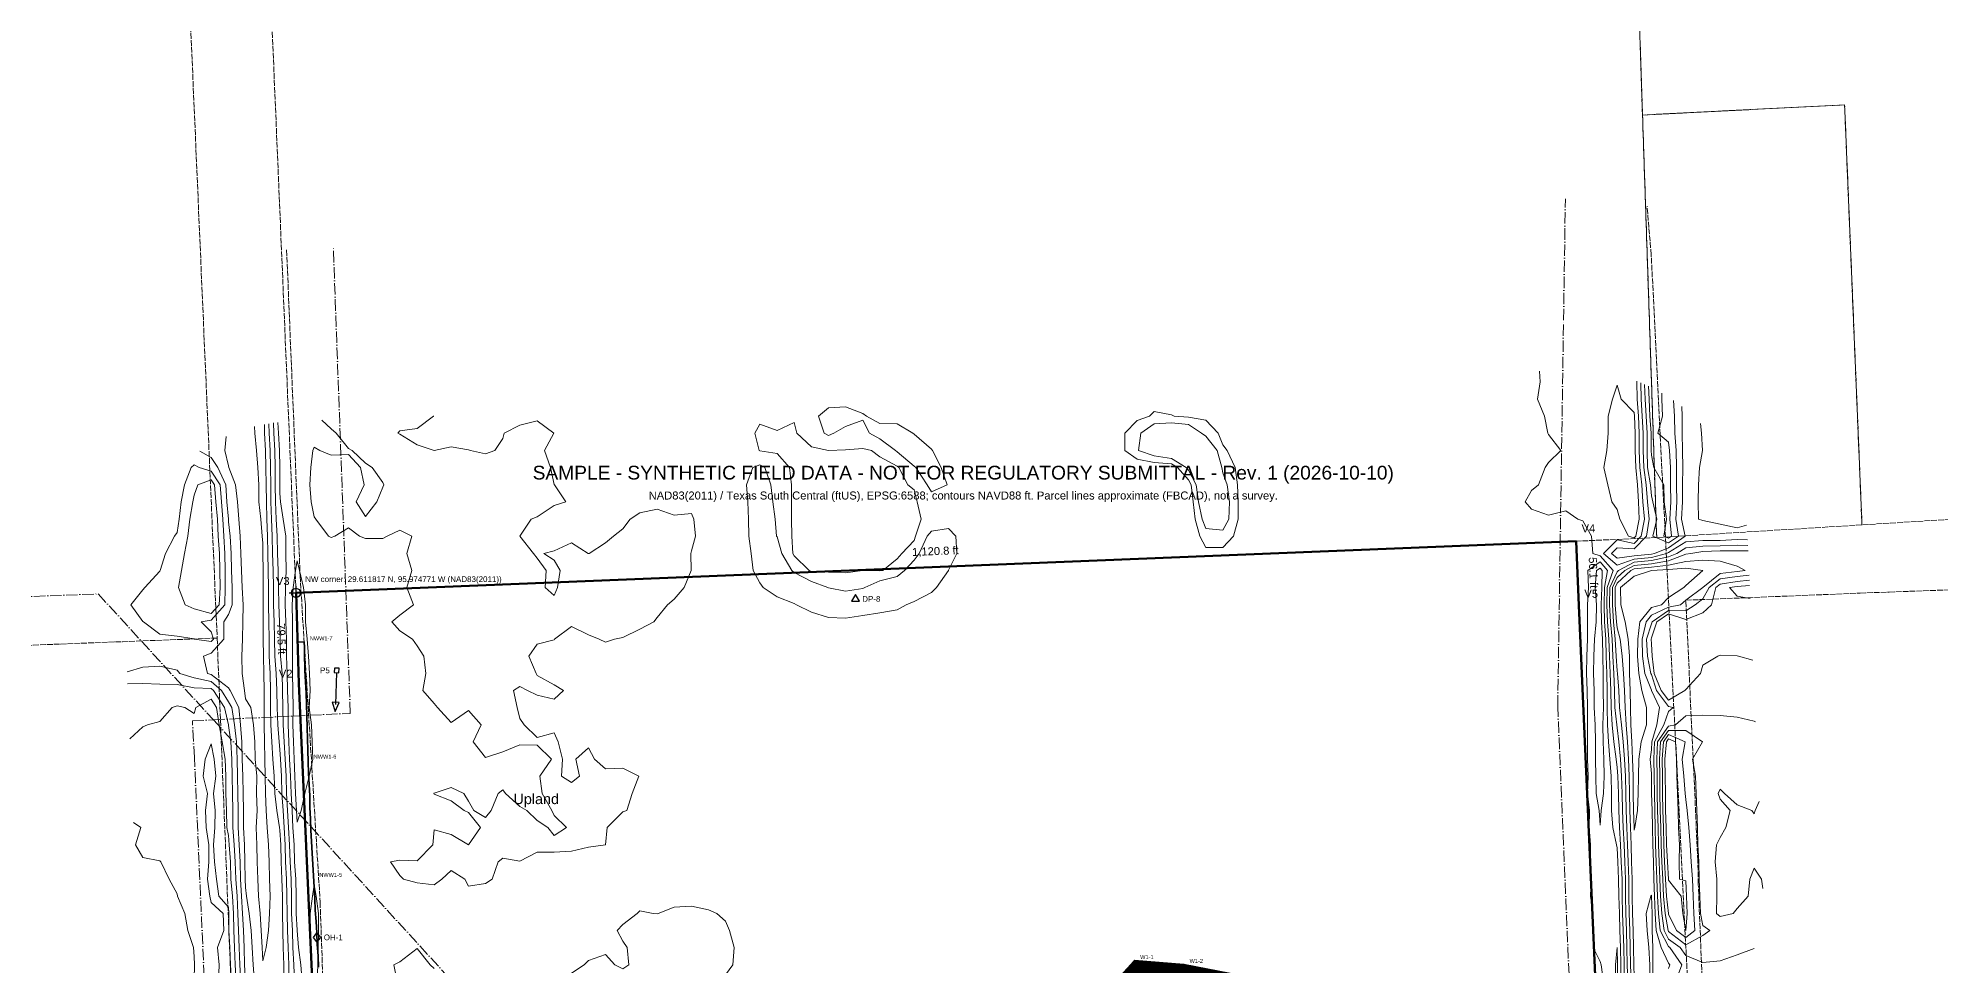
# Model space of a CAD drawing. Extents: x 2926914 to 2934323, y 13779309 to 13785155.
# Drawn here: x 2929404 to 2931069, y 13782103 to 13782915 of the extents above; entities that cross this region are included whole.
import ezdxf
from ezdxf.enums import TextEntityAlignment as Align

# ---------------------------------------------------------------- set-up
doc = ezdxf.new("R2010")
doc.units = 21
doc.header["$LTSCALE"] = 10
doc.header["$MEASUREMENT"] = 0
doc.linetypes.add('DASHDOT', pattern=[1.4, 1, -0.2, 0, -0.2])
doc.linetypes.add('DASHED', pattern=[0.6, 0.5, -0.1])
for name, color, linetype, lineweight in [('ANNO-LABELS', 7, 'CONTINUOUS', 18), ('ANNO-SAMPLE', 1, 'CONTINUOUS', 35), ('AQ-DATAPOINT', 7, 'CONTINUOUS', 25), ('AQ-FLAG', 2, 'CONTINUOUS', 13), ('AQ-FLAG-ID', 7, 'CONTINUOUS', 13), ('AQ-NONWETLAND', 6, 'CONTINUOUS', 35), ('AQ-PHOTO', 30, 'CONTINUOUS', 25), ('AQ-WETLAND', 5, 'CONTINUOUS', 35), ('AQ-WETLAND-HATCH', 5, 'CONTINUOUS', 13), ('EXIST-DITCH-NHD', 4, 'DASHED', 18), ('EXIST-PIPELINE-RRC', 30, 'DASHDOT', 18), ('PROJ-ADJOINING', 8, 'DASHED', 13), ('PROJ-AREA', 7, 'CONTINUOUS', 70), ('PROJ-LINE-DIMS', 7, 'CONTINUOUS', 18), ('REF-POINT', 7, 'CONTINUOUS', 25), ('TOPO-CONTOUR', 34, 'CONTINUOUS', 9)]:
    doc.layers.add(name, color=color, linetype=linetype, lineweight=lineweight)
doc.styles.add('LABEL', font='arial.ttf')

# ---------------------------------------------------------------- blocks, each defined once
blk = doc.blocks.new('DP_UPLAND')
at = {"color": 0, "lineweight": -2}
blk.add_lwpolyline([(0, 4), (-3.5, -2), (3.5, -2)], close=True, dxfattribs=at)
blk = doc.blocks.new('OHWM_POINT')
at = {"color": 0, "lineweight": -2}
blk.add_lwpolyline([(0, 4), (3, 0), (0, -4), (-3, 0)], close=True, dxfattribs=at)
blk = doc.blocks.new('PHOTO_ARROW')
at = {"color": 0, "lineweight": -2}
blk.add_line((0, 2), (0, 30), dxfattribs=at)
for points in [[(0, 36), (-3, 28), (3, 28)], [(-2, -2), (2, -2), (2, 2), (-2, 2)]]:
    blk.add_lwpolyline(points, close=True, dxfattribs=at)
blk = doc.blocks.new('REF_POINT')
at = {"color": 0, "lineweight": -2}
for p, q in [((-6, 0), (6, 0)), ((0, -6), (0, 6))]:
    blk.add_line(p, q, dxfattribs=at)
blk.add_circle((0, 0), 4, dxfattribs=at)

msp = doc.modelspace()

# ---------------------------------------------------------------- hatches: boundary and pattern name
at = {"layer": 'AQ-WETLAND-HATCH'}
h = msp.add_hatch(dxfattribs=at)
h.set_pattern_fill('ANSI31', scale=4)
h.paths.add_polyline_path([(2930363.7, 13782107.5), (2930406.9, 13782104.1), (2930447.3, 13782096.2), (2930474.6, 13782064.2), (2930467.3, 13782021.9), (2930428.4, 13782024.3), (2930401.9, 13782003.7), (2930397.2, 13781960), (2930380.1, 13781927.1), (2930343.2, 13781904.8), (2930342, 13781865.5), (2930352.3, 13781828), (2930309.2, 13781835.3), (2930280.6, 13781864.3), (2930299.1, 13781900.4), (2930275.5, 13781937.8), (2930272.2, 13781979.7), (2930278.4, 13782021.9), (2930317.1, 13782039.8), (2930335.7, 13782076.8)])

# ---------------------------------------------------------------- linework, layer by layer
at = {"layer": 'AQ-FLAG'}
for p in [(2929637.2, 13782386.3), (2929640.6, 13782282.8), (2929645.5, 13782179.4), (2930363.7, 13782107.5), (2930406.9, 13782104.1)]:
    msp.add_point(p, dxfattribs=at)
at = {"layer": 'AQ-NONWETLAND'}
msp.add_lwpolyline([(2929659, 13781765.9), (2929632.7, 13782349.7), (2929631.5, 13782386.1), (2929637.2, 13782386.3), (2929637.4, 13782381.3), (2929637.5, 13782376.3), (2929637.6, 13782371.3), (2929637.7, 13782366.3), (2929637.7, 13782361.3), (2929638.4, 13782351.3), (2929639, 13782341.3), (2929639.3, 13782331.4), (2929639.5, 13782321.4), (2929639.8, 13782311.4), (2929640.1, 13782301.4), (2929640.4, 13782291.4), (2929640.6, 13782281.4), (2929640.9, 13782271.4), (2929641.5, 13782261.4), (2929642.1, 13782251.4), (2929642.3, 13782241.4), (2929642.7, 13782231.4), (2929643, 13782221.4), (2929643.6, 13782211.5), (2929644.1, 13782201.5), (2929644.8, 13782191.5), (2929645.4, 13782181.5), (2929646, 13782171.5), (2929646.7, 13782161.5), (2929646.9, 13782151.5), (2929647.6, 13782141.6), (2929648.2, 13782131.6), (2929648.7, 13782121.6), (2929649.5, 13782111.6), (2929649.8, 13782101.6)], dxfattribs=at)
at = {"layer": 'AQ-WETLAND'}
msp.add_lwpolyline([(2930363.7, 13782107.5), (2930406.9, 13782104.1), (2930447.3, 13782096.2), (2930474.6, 13782064.2), (2930467.3, 13782021.9), (2930428.4, 13782024.3), (2930401.9, 13782003.7), (2930397.2, 13781960), (2930380.1, 13781927.1), (2930343.2, 13781904.8), (2930342, 13781865.5), (2930352.3, 13781828), (2930309.2, 13781835.3), (2930280.6, 13781864.3), (2930299.1, 13781900.4), (2930275.5, 13781937.8), (2930272.2, 13781979.7), (2930278.4, 13782021.9), (2930317.1, 13782039.8), (2930335.7, 13782076.8)], close=True, dxfattribs=at)
at = {"layer": 'EXIST-DITCH-NHD'}
for points in [[(2930871.1, 13781458.9), (2930861.2, 13781606.6), (2930857.9, 13781884.3), (2930815.8, 13782724.9), (2930812.2, 13782767.4)], [(2929621.9, 13782729.1), (2929633.7, 13782443.9), (2929651.2, 13782158.5), (2929658.7, 13781948.8), (2929650.3, 13781660.7), (2929635.1, 13781476.4), (2929618.2, 13781358), (2929587.2, 13781247.2), (2929520.5, 13781091.8)]]:
    msp.add_lwpolyline(points, dxfattribs=at)
at = {"layer": 'EXIST-PIPELINE-RRC'}
for points in [[(2930739.1, 13782667.6), (2930740.7, 13782774)], [(2929557.8, 13782318), (2929677.6, 13782323.7), (2929662.8, 13782730.7)], [(2930587.6, 13781682.9), (2930761.1, 13781686.7), (2930734, 13782329.7), (2930739.1, 13782667.6)], [(2929330.4, 13782423.2), (2929457.1, 13782428.2), (2929557.8, 13782318)], [(2929424.9, 13781186.4), (2929444.1, 13781236.1), (2929457.5, 13781280.5), (2929475.1, 13781336.5), (2929487.9, 13781377.8), (2929501.9, 13781421), (2929509.8, 13781458.1), (2929518.3, 13781495.2), (2929527.4, 13781539.6), (2929534.7, 13781579.2), (2929543.2, 13781633.3), (2929549.9, 13781690.5), (2929554.2, 13781733.1), (2929558.4, 13781774.5), (2929560.3, 13781823.7), (2929560.3, 13781854.2), (2929541.2, 13782285.1), (2929539.4, 13782317.1), (2929557.8, 13782318)], [(2929557.8, 13782318), (2930086.2, 13781739.5)]]:
    msp.add_lwpolyline(points, dxfattribs=at)
at = {"layer": 'PROJ-ADJOINING'}
for points in [[(2929561.1, 13782389.6), (2927223.8, 13782299.8), (2927104.6, 13785059.9), (2928214, 13785105.9), (2929441.3, 13785154.7)], [(2929554.3, 13784221.5), (2930754.8, 13784266.7), (2930789.6, 13783400.9), (2930808.2, 13782847.2), (2930820.6, 13782477.5), (2930750, 13782474.3), (2929630.1, 13782429.1)], [(2931000.2, 13782488.6), (2930985, 13782856.1), (2930808.2, 13782847.2), (2930789.6, 13783400.9), (2931126, 13783411.6), (2931154.4, 13782788.9), (2931167.6, 13782499)], [(2931000.2, 13782488.6), (2930820.6, 13782477.5), (2930808.2, 13782847.2), (2930985, 13782856.1)], [(2931023.9, 13782429.8), (2931969.2, 13782464.7), (2931989.3, 13781990.2), (2931842, 13781983.9), (2931815.6, 13781982.6), (2931188.4, 13781958.4), (2931201.2, 13781662.5), (2930878.2, 13781649.7), (2930857, 13782174.3), (2930856.6, 13782194.8), (2930846.1, 13782422.7), (2930998.6, 13782428.9)], [(2929426.7, 13781085.5), (2928763.4, 13779710.9), (2927357.1, 13780134.3), (2927343.2, 13780458), (2926970.2, 13780570.7), (2926914.3, 13782286.9), (2927223.8, 13782299.8), (2929561.1, 13782389.6), (2929580, 13781918.8), (2929580.9, 13781849.9), (2929579.6, 13781790.5), (2929575, 13781703.8), (2929568.1, 13781628.3), (2929560.4, 13781566.4), (2929550.8, 13781510.5), (2929536.1, 13781439.2), (2929535.3, 13781435.7), (2929500, 13781273.4), (2929478.5, 13781216), (2929454.4, 13781149.7)]]:
    msp.add_lwpolyline(points, close=True, dxfattribs=at)
at = {"layer": 'PROJ-AREA'}
msp.add_lwpolyline([(2929677.8, 13781347.1), (2929632.7, 13782349.7), (2929630.1, 13782429.1), (2930750, 13782474.3), (2930752.5, 13782418.2), (2930797.7, 13781394.2)], close=True, dxfattribs=at)
at = {"layer": 'TOPO-CONTOUR'}
for points, elevation in [([(2930792.4, 13782088.7), (2930792.1, 13782103.7), (2930791.8, 13782118.7), (2930791.3, 13782133.7), (2930790.8, 13782148.7), (2930790.4, 13782163.7), (2930790.3, 13782178.7), (2930789.6, 13782193.7), (2930789, 13782208.7), (2930788.1, 13782223.7), (2930787.5, 13782238.7), (2930787.1, 13782253.7), (2930786.5, 13782268.7), (2930786, 13782276.2), (2930785.2, 13782283.7), (2930783.2, 13782298.7), (2930781.6, 13782313.7), (2930780.7, 13782328.7), (2930780.5, 13782343.7), (2930780, 13782358.7), (2930779.3, 13782373.7), (2930778.8, 13782388.7), (2930777.5, 13782403.7), (2930776.9, 13782418.7), (2930777.3, 13782433.7), (2930782.4, 13782448.7), (2930771, 13782461.5), (2930764.7, 13782463.7), (2930763.7, 13782478.7), (2930756, 13782492.2), (2930751.5, 13782493.7), (2930741, 13782501), (2930726, 13782497.1), (2930711, 13782502.2), (2930705.6, 13782508.7), (2930711, 13782518.8), (2930717.3, 13782523.7), (2930722.9, 13782538.7), (2930726, 13782543.3), (2930736.6, 13782553.7), (2930726, 13782567.8), (2930725.5, 13782568.7), (2930722.5, 13782583.7), (2930716.2, 13782598.7), (2930718.6, 13782613.7), (2930718.2, 13782623.1)], 123), ([(2930803.2, 13782614.4), (2930803.2, 13782613.7), (2930803.6, 13782598.7), (2930804.6, 13782583.7), (2930805.2, 13782568.7), (2930805.4, 13782553.7), (2930805.8, 13782538.7), (2930807.6, 13782523.7), (2930808.6, 13782508.7), (2930809.8, 13782493.7), (2930807.1, 13782478.7), (2930801, 13782472.4), (2930786, 13782475.6), (2930774, 13782463.7), (2930786, 13782453.4), (2930801, 13782458.7), (2930816, 13782460.1), (2930829.1, 13782463.7), (2930831, 13782464.5), (2930846, 13782473.8), (2930861, 13782474.8), (2930876, 13782474.8), (2930891, 13782475.7), (2930900.1, 13782475.6)], 123), ([(2930806.6, 13782613), (2930807.1, 13782598.7), (2930808, 13782583.7), (2930808.7, 13782568.7), (2930808.9, 13782553.7), (2930809.3, 13782538.7), (2930811.4, 13782523.7), (2930812.5, 13782508.7), (2930814.1, 13782493.7), (2930811.8, 13782478.7), (2930801, 13782467.5), (2930786, 13782468.5), (2930781.2, 13782463.7), (2930786, 13782459.6), (2930801, 13782461.6), (2930816, 13782463), (2930818.6, 13782463.7), (2930831, 13782468.6), (2930845.5, 13782478.7), (2930842.2, 13782493.7), (2930843.2, 13782508.7), (2930843.3, 13782523.7), (2930843.4, 13782538.7), (2930843.3, 13782553.7), (2930843, 13782568.7), (2930842.8, 13782583.7), (2930842.6, 13782592.1)], 122.5), ([(2930810, 13782611.5), (2930810.5, 13782598.7), (2930811.4, 13782583.7), (2930812.2, 13782568.7), (2930812.4, 13782553.7), (2930812.7, 13782538.7), (2930815.2, 13782523.7), (2930816, 13782514.1), (2930817.2, 13782508.7), (2930820.8, 13782493.7), (2930817.1, 13782478.7), (2930831, 13782472.8), (2930839.6, 13782478.7), (2930837.2, 13782493.7), (2930838.1, 13782508.7), (2930838, 13782523.7), (2930838, 13782538.7), (2930837.5, 13782553.7), (2930836.6, 13782568.7), (2930836.2, 13782583.7), (2930835.4, 13782597.4)], 122), ([(2930813.5, 13782610.1), (2930813.9, 13782598.7), (2930814.7, 13782583.7), (2930815.7, 13782568.7), (2930815.9, 13782553.7), (2930816, 13782549.5), (2930818.1, 13782538.7), (2930826.8, 13782523.7), (2930827.1, 13782508.7), (2930829.1, 13782493.7), (2930826.7, 13782478.7), (2930831, 13782476.9), (2930833.6, 13782478.7), (2930832.2, 13782493.7), (2930833, 13782508.7), (2930832.7, 13782523.7), (2930832.7, 13782538.7), (2930831.7, 13782553.7), (2930831, 13782561), (2930821.7, 13782568.7), (2930825.7, 13782583.7), (2930825, 13782598.7), (2930825.2, 13782603.9)], 121.5), ([(2929593.9, 13782574.6), (2929594, 13782568.7), (2929595.6, 13782553.7), (2929596.7, 13782538.7), (2929597.6, 13782523.7), (2929597.7, 13782508.7), (2929599.4, 13782493.7), (2929600.5, 13782478.7), (2929601, 13782472.7), (2929601.1, 13782463.7), (2929601.4, 13782448.7), (2929601.5, 13782433.7), (2929601.4, 13782418.7), (2929601.5, 13782403.7), (2929601.5, 13782388.7), (2929601.7, 13782373.7), (2929601.9, 13782358.7), (2929602.3, 13782343.7), (2929602.1, 13782328.7), (2929602.2, 13782313.7), (2929602.5, 13782298.7), (2929602.8, 13782283.7), (2929603.1, 13782268.7), (2929603.5, 13782253.7), (2929603.9, 13782238.7), (2929604.9, 13782223.7), (2929606, 13782208.7), (2929606.5, 13782193.7), (2929607, 13782178.7), (2929607.4, 13782163.7), (2929607, 13782148.7), (2929605.9, 13782133.7), (2929603.9, 13782118.7)], 125), ([(2929602.5, 13782576.4), (2929602.6, 13782568.7), (2929603.4, 13782553.7), (2929603.8, 13782538.7), (2929604.1, 13782523.7), (2929604.2, 13782508.7), (2929604.7, 13782493.7), (2929605.1, 13782478.7), (2929605.4, 13782463.7), (2929605.8, 13782448.7), (2929605.9, 13782433.7), (2929606, 13782418.7), (2929606.2, 13782403.7), (2929606.5, 13782388.7), (2929606.7, 13782373.7), (2929607.4, 13782358.7), (2929607.8, 13782343.7), (2929607.9, 13782328.7), (2929608.2, 13782313.7), (2929608.9, 13782298.7), (2929609.9, 13782283.7), (2929611, 13782268.7), (2929611.6, 13782253.7), (2929613.3, 13782238.7), (2929615.6, 13782223.7), (2929616, 13782221.4), (2929616.9, 13782208.7), (2929617.2, 13782193.7), (2929617.7, 13782178.7), (2929618.2, 13782163.7), (2929618.4, 13782148.7), (2929618.6, 13782133.7), (2929618.9, 13782118.7), (2929619.4, 13782103.7), (2929619.5, 13782088.7)], 124.5), ([(2929606.4, 13782577.1), (2929606.6, 13782568.7), (2929607.5, 13782553.7), (2929607.8, 13782538.7), (2929608, 13782523.7), (2929608.2, 13782508.7), (2929608.8, 13782493.7), (2929609.3, 13782478.7), (2929609.6, 13782463.7), (2929610.1, 13782448.7), (2929610.3, 13782433.7), (2929610.5, 13782418.7), (2929611, 13782403.7), (2929611.4, 13782388.7), (2929611.7, 13782373.7), (2929612.8, 13782358.7), (2929613.4, 13782343.7), (2929613.7, 13782328.7), (2929614.3, 13782313.7), (2929615.3, 13782298.7), (2929616, 13782292.1), (2929616.6, 13782283.7), (2929617.5, 13782268.7), (2929617.8, 13782253.7), (2929618.8, 13782238.7), (2929619.7, 13782223.7), (2929620.7, 13782208.7), (2929621, 13782193.7), (2929621.8, 13782178.7), (2929622.2, 13782163.7), (2929622.3, 13782148.7), (2929622.8, 13782133.7), (2929623.1, 13782118.7), (2929623.8, 13782103.7), (2929624.1, 13782088.7)], 124), ([(2929610.3, 13782577.8), (2929610.7, 13782568.7), (2929611.6, 13782553.7), (2929611.9, 13782538.7), (2929612, 13782523.7), (2929612.2, 13782508.7), (2929612.8, 13782493.7), (2929613.5, 13782478.7), (2929613.8, 13782463.7), (2929614.5, 13782448.7), (2929614.7, 13782433.7), (2929615, 13782418.7), (2929615.7, 13782403.7), (2929616, 13782396.2), (2929616.3, 13782388.7), (2929616.6, 13782373.7), (2929617.9, 13782358.7), (2929618.3, 13782343.7), (2929618.7, 13782328.7), (2929619, 13782313.7), (2929619.6, 13782298.7), (2929620.5, 13782283.7), (2929621.4, 13782268.7), (2929621.8, 13782253.7), (2929622.7, 13782238.7), (2929623.5, 13782223.7), (2929624.5, 13782208.7), (2929624.9, 13782193.7), (2929625.8, 13782178.7), (2929626.2, 13782163.7), (2929626.3, 13782148.7), (2929626.9, 13782133.7), (2929627.3, 13782118.7), (2929628.2, 13782103.7), (2929628.8, 13782088.7)], 123.5), ([(2929614.3, 13782578.1), (2929614.7, 13782568.7), (2929615.7, 13782553.7), (2929615.9, 13782538.7), (2929615.9, 13782523.7), (2929616, 13782516.3), (2929616.6, 13782508.7), (2929619, 13782493.7), (2929621.2, 13782478.7), (2929621.3, 13782463.7), (2929621.5, 13782448.7), (2929620.9, 13782433.7), (2929620.7, 13782418.7), (2929621.3, 13782403.7), (2929621.7, 13782388.7), (2929621.8, 13782373.7), (2929622.5, 13782358.7), (2929622.8, 13782343.7), (2929623.1, 13782328.7), (2929623.2, 13782313.7), (2929623.7, 13782298.7), (2929624.4, 13782283.7), (2929625.3, 13782268.7), (2929625.8, 13782253.7), (2929626.6, 13782238.7), (2929627.4, 13782223.7), (2929628.4, 13782208.7), (2929628.7, 13782193.7), (2929629.9, 13782178.7), (2929630.2, 13782163.7), (2929630.2, 13782148.7), (2929631, 13782133.9), (2929631, 13782133.7), (2929632.4, 13782118.7), (2929634.3, 13782103.7), (2929635.6, 13782088.7)], 123), ([(2929750.4, 13782584.1), (2929750.4, 13782583.7), (2929736, 13782572.8), (2929721, 13782571), (2929719.2, 13782568.7), (2929721, 13782568), (2929736, 13782558.6), (2929751, 13782553.8), (2929766, 13782557), (2929781, 13782554.4), (2929782.9, 13782553.7), (2929796, 13782550.8), (2929804, 13782553.7), (2929811, 13782564.1), (2929812.3, 13782568.7), (2929826, 13782575.8), (2929841, 13782579.5), (2929855.6, 13782568.7), (2929847.6, 13782553.7), (2929852.8, 13782538.7), (2929856, 13782524), (2929856.2, 13782523.7), (2929866.2, 13782508.7), (2929856, 13782505.5), (2929841, 13782495.6), (2929835.9, 13782493.7), (2929826, 13782478.8), (2929826, 13782478.7), (2929826, 13782478.7), (2929837.9, 13782463.7), (2929841, 13782459.6), (2929849.1, 13782448.7), (2929848, 13782433.7), (2929856, 13782426.7), (2929858.8, 13782433.7), (2929861.2, 13782448.7), (2929856, 13782457.6), (2929846.8, 13782463.7), (2929856, 13782466), (2929871, 13782472.9), (2929885.7, 13782463.7), (2929886, 13782463.5), (2929886.5, 13782463.7), (2929901, 13782472.9), (2929907.9, 13782478.7), (2929916, 13782485.2), (2929922.4, 13782493.7), (2929931, 13782499), (2929946, 13782502.3), (2929961, 13782497.2), (2929976, 13782498.6), (2929978.1, 13782493.7), (2929979.6, 13782478.7), (2929976, 13782465.9), (2929975.4, 13782463.7), (2929975.7, 13782448.7), (2929969.8, 13782433.7), (2929961, 13782423.7), (2929955.1, 13782418.7), (2929946, 13782407.7), (2929943.2, 13782403.7), (2929931, 13782397.3), (2929916, 13782390.2), (2929908.7, 13782388.7), (2929901, 13782385.9), (2929895.2, 13782388.7), (2929886, 13782392.4), (2929871, 13782399.7), (2929856.2, 13782388.7), (2929856, 13782388.1), (2929841, 13782384.3), (2929833.7, 13782373.7), (2929840.2, 13782358.7), (2929841, 13782356.7), (2929856, 13782348.6), (2929864.1, 13782343.7), (2929856, 13782336.1), (2929841, 13782339.5), (2929832.7, 13782343.7), (2929826, 13782347.2), (2929820.5, 13782343.7), (2929823.5, 13782328.7), (2929826, 13782319.3), (2929829.7, 13782313.7), (2929841, 13782302.6), (2929856, 13782306.6), (2929859.5, 13782298.7), (2929863.2, 13782283.7), (2929862.3, 13782268.7), (2929871, 13782263.2), (2929878.1, 13782268.7), (2929874.9, 13782283.7), (2929886, 13782293.6), (2929891.3, 13782283.7), (2929901, 13782275.3), (2929916, 13782275.7), (2929930, 13782268.7), (2929924.3, 13782253.7), (2929919.6, 13782238.7), (2929916, 13782237.5), (2929902.2, 13782223.7), (2929901, 13782208.7), (2929901, 13782208.7), (2929886, 13782206.6), (2929871, 13782203), (2929856, 13782202.1), (2929841, 13782202.3), (2929826, 13782194.4), (2929811, 13782197.1), (2929807.1, 13782193.7), (2929801.6, 13782178.7), (2929796, 13782174.9), (2929781, 13782172.4), (2929777.8, 13782178.7), (2929766, 13782186.2), (2929757.7, 13782178.7), (2929751, 13782173.7), (2929736, 13782175.3), (2929724.1, 13782178.7), (2929721, 13782181.8), (2929712.7, 13782193.7), (2929721, 13782195.2), (2929736, 13782194.6), (2929749.9, 13782208.7), (2929751, 13782221.7), (2929766, 13782217.8), (2929781, 13782208.7), (2929791.6, 13782223.7), (2929781, 13782237), (2929777.1, 13782238.7), (2929766, 13782247.1), (2929751, 13782252.9), (2929750.8, 13782253.7), (2929751, 13782253.8), (2929766, 13782258.9), (2929776.9, 13782253.7), (2929781, 13782246.8), (2929785.8, 13782238.7), (2929796, 13782232.6), (2929800.9, 13782238.7), (2929807.1, 13782253.7), (2929811, 13782256.9), (2929813.3, 13782253.7), (2929826, 13782242.1), (2929832, 13782238.7), (2929841, 13782229.9), (2929850.5, 13782223.7), (2929856, 13782216.8), (2929866.9, 13782223.7), (2929856, 13782234.4), (2929853.9, 13782238.7), (2929845.5, 13782253.7), (2929843.3, 13782268.7), (2929853.5, 13782283.7), (2929841, 13782295.8), (2929826, 13782296.2), (2929811, 13782289.9), (2929796, 13782285), (2929785.2, 13782298.7), (2929792.2, 13782313.7), (2929781, 13782326.2), (2929766, 13782315.8), (2929753.8, 13782328.7), (2929751, 13782332.3), (2929741, 13782343.7), (2929743.7, 13782358.7), (2929741.8, 13782373.7), (2929736, 13782382.9), (2929732, 13782388.7), (2929721, 13782395.9), (2929713.9, 13782403.7), (2929721, 13782409.5), (2929733, 13782418.7), (2929727.2, 13782433.7), (2929731.5, 13782448.7), (2929727.1, 13782463.7), (2929731.3, 13782478.7), (2929721, 13782484.1), (2929709.9, 13782478.7), (2929706, 13782476.7), (2929691, 13782476.7), (2929685.7, 13782478.7), (2929676, 13782486.1), (2929664, 13782478.7), (2929661, 13782477.6), (2929658.4, 13782478.7), (2929647.5, 13782493.7), (2929646, 13782495.6), (2929643.5, 13782508.7), (2929642.3, 13782523.7), (2929643.1, 13782538.7), (2929644.9, 13782553.7), (2929646, 13782556.7), (2929650.9, 13782553.7), (2929661, 13782549.6), (2929676, 13782550.1), (2929686.5, 13782538.7), (2929689.6, 13782523.7), (2929682.7, 13782508.7), (2929691, 13782495.8), (2929700.9, 13782508.7), (2929706, 13782521.7), (2929707, 13782523.7), (2929706, 13782525.7), (2929696.6, 13782538.7), (2929691, 13782542.7), (2929679.2, 13782553.7), (2929676, 13782555.3), (2929665.3, 13782568.7), (2929661, 13782572.5), (2929652.8, 13782580.2)], 123), ([(2930899.2, 13782488.2), (2930891, 13782486), (2930876, 13782489.2), (2930861, 13782492.4), (2930857.2, 13782493.7), (2930856.9, 13782508.7), (2930857.2, 13782523.7), (2930858.1, 13782538.7), (2930860.7, 13782553.7), (2930859.7, 13782568.7), (2930858.9, 13782577.2)], 123), ([(2929603.9, 13782118.7), (2929601, 13782107.1), (2929600.4, 13782118.7), (2929599.5, 13782133.7), (2929598.6, 13782148.7), (2929597.4, 13782163.7), (2929596.6, 13782178.7), (2929596.1, 13782193.7), (2929595.8, 13782208.7), (2929595.2, 13782223.7), (2929596.1, 13782238.7), (2929595.6, 13782253.7), (2929595.7, 13782268.7), (2929594.5, 13782283.7), (2929594.2, 13782298.7), (2929593, 13782313.7), (2929590.5, 13782328.7), (2929586, 13782336.5), (2929585.1, 13782343.7), (2929582.9, 13782358.7), (2929582.8, 13782373.7), (2929583.3, 13782388.7), (2929583.6, 13782403.7), (2929583.9, 13782418.7), (2929583, 13782433.7), (2929582.3, 13782448.7), (2929581.9, 13782463.7), (2929581.2, 13782478.7), (2929580.2, 13782493.7), (2929578.9, 13782508.7), (2929577.3, 13782523.7), (2929571.4, 13782538.7), (2929571, 13782540.3), (2929567.9, 13782553.7), (2929568.9, 13782566)], 125), ([(2929593.8, 13782088.7), (2929592.5, 13782103.7), (2929591.7, 13782118.7), (2929590.8, 13782133.7), (2929589.2, 13782148.7), (2929586.9, 13782163.7), (2929586, 13782171.4), (2929585.7, 13782178.7), (2929585.2, 13782193.7), (2929584.9, 13782208.7), (2929584.1, 13782223.7), (2929584.2, 13782238.7), (2929583.8, 13782253.7), (2929583.6, 13782268.7), (2929583, 13782283.7), (2929582.6, 13782298.7), (2929581.6, 13782313.7), (2929580.2, 13782328.7), (2929572.4, 13782343.7), (2929571, 13782346.1), (2929556, 13782357.8), (2929552.8, 13782358.7), (2929549.3, 13782373.7), (2929556, 13782376.4), (2929567.1, 13782388.7), (2929567.1, 13782403.7), (2929571, 13782410.2), (2929574.3, 13782418.7), (2929574.2, 13782433.7), (2929573.8, 13782448.7), (2929573.5, 13782463.7), (2929572.5, 13782478.7), (2929571, 13782491.4), (2929570.9, 13782493.7), (2929569.7, 13782508.7), (2929568.7, 13782523.7), (2929561.7, 13782538.7), (2929556, 13782547.6), (2929545.9, 13782553.1)], 124.5), ([(2930789.4, 13782088.7), (2930789.2, 13782103.7), (2930788.9, 13782118.7), (2930788.4, 13782133.7), (2930788, 13782148.7), (2930787.5, 13782163.7), (2930787.3, 13782178.7), (2930786.6, 13782193.7), (2930786, 13782206.1), (2930785.4, 13782208.7), (2930782.1, 13782223.7), (2930781, 13782238.7), (2930781.2, 13782253.7), (2930780.7, 13782268.7), (2930779.7, 13782283.7), (2930778.5, 13782298.7), (2930777.6, 13782313.7), (2930777.4, 13782328.7), (2930777.2, 13782343.7), (2930777, 13782358.7), (2930776.5, 13782373.7), (2930776, 13782388.7), (2930774.9, 13782403.7), (2930774.5, 13782418.7), (2930775, 13782433.7), (2930777.6, 13782448.7), (2930771, 13782456.2), (2930760.4, 13782448.7), (2930760.9, 13782433.7), (2930760.1, 13782418.7), (2930760.1, 13782403.7), (2930760.1, 13782388.7), (2930759.5, 13782373.7), (2930759.2, 13782358.7), (2930759.8, 13782343.7), (2930760, 13782328.7), (2930760.2, 13782313.7), (2930760.2, 13782298.7), (2930760.1, 13782283.7), (2930760.7, 13782268.7), (2930760.1, 13782253.7), (2930761.7, 13782238.7), (2930761.6, 13782223.7), (2930762.6, 13782208.7), (2930762.8, 13782193.7), (2930763.4, 13782178.7), (2930762.8, 13782163.7), (2930765, 13782148.7), (2930764.8, 13782133.7), (2930765, 13782118.7), (2930771, 13782106.5), (2930772, 13782103.7), (2930774.1, 13782088.7)], 122.5), ([(2930795.3, 13782088.7), (2930794.9, 13782103.7), (2930794.6, 13782118.7), (2930794.1, 13782133.7), (2930793.7, 13782148.7), (2930793.3, 13782163.7), (2930793.2, 13782178.7), (2930792.6, 13782193.7), (2930792.1, 13782208.7), (2930791.3, 13782223.7), (2930790.7, 13782238.7), (2930790.3, 13782253.7), (2930789.9, 13782268.7), (2930789, 13782283.7), (2930787.5, 13782298.7), (2930786, 13782310.9), (2930785.6, 13782313.7), (2930784.1, 13782328.7), (2930783.8, 13782343.7), (2930783.1, 13782358.7), (2930782.2, 13782373.7), (2930781.6, 13782388.7), (2930780.2, 13782403.7), (2930779.4, 13782418.7), (2930779.6, 13782433.7), (2930786, 13782447.6), (2930787.3, 13782448.7), (2930801, 13782455.9), (2930816, 13782457.3), (2930831, 13782460.7), (2930838.3, 13782463.7), (2930846, 13782468.4), (2930861, 13782470.1), (2930876, 13782470.3), (2930891, 13782470.8), (2930900.3, 13782470.7)], 123.5), ([(2930798.2, 13782088.7), (2930797.8, 13782103.7), (2930797.5, 13782118.7), (2930797, 13782133.7), (2930796.5, 13782148.7), (2930796.2, 13782163.7), (2930796.1, 13782178.7), (2930795.6, 13782193.7), (2930795.2, 13782208.7), (2930794.5, 13782223.7), (2930794, 13782238.7), (2930793.6, 13782253.7), (2930793.2, 13782268.7), (2930792.5, 13782283.7), (2930791.3, 13782298.7), (2930789.8, 13782313.7), (2930788.1, 13782328.7), (2930787.6, 13782343.7), (2930786.3, 13782358.7), (2930786, 13782361), (2930785.1, 13782373.7), (2930784.3, 13782388.7), (2930782.8, 13782403.7), (2930781.8, 13782418.7), (2930781.9, 13782433.7), (2930786, 13782442.6), (2930792.7, 13782448.7), (2930801, 13782453.1), (2930816, 13782454.4), (2930831, 13782457), (2930846, 13782462.9), (2930850.4, 13782463.7), (2930861, 13782465.3), (2930876, 13782465.9), (2930891, 13782465.8), (2930900.5, 13782465.8)], 124), ([(2930801, 13782093.3), (2930800.7, 13782103.7), (2930800.4, 13782118.7), (2930799.9, 13782133.7), (2930799.3, 13782148.7), (2930799.1, 13782163.7), (2930799.1, 13782178.7), (2930798.7, 13782193.7), (2930798.4, 13782208.7), (2930797.7, 13782223.7), (2930797.2, 13782238.7), (2930796.9, 13782253.7), (2930796.6, 13782268.7), (2930796, 13782283.7), (2930795, 13782298.7), (2930793.9, 13782313.7), (2930792.9, 13782328.7), (2930792.5, 13782343.7), (2930791.6, 13782358.7), (2930790.4, 13782373.7), (2930788.7, 13782388.7), (2930786, 13782398.5), (2930785.5, 13782403.7), (2930784.2, 13782418.7), (2930784.2, 13782433.7), (2930786, 13782437.6), (2930798.1, 13782448.7), (2930801, 13782450.2), (2930816, 13782451.6), (2930831, 13782453.3), (2930846, 13782456.7), (2930861, 13782457.8), (2930876, 13782456.8), (2930891, 13782452.6), (2930898, 13782448.7), (2930891, 13782447.9), (2930876, 13782446), (2930861, 13782433.8), (2930861, 13782433.7), (2930846, 13782422.6), (2930841.3, 13782418.7), (2930831, 13782416.6), (2930816, 13782409.5), (2930811.3, 13782403.7), (2930807.9, 13782388.7), (2930808.2, 13782373.7), (2930810.3, 13782358.7), (2930816, 13782343.9), (2930816.1, 13782343.7), (2930823.1, 13782328.7), (2930820.6, 13782313.7), (2930816.3, 13782298.7), (2930816, 13782291.7), (2930815, 13782283.7), (2930816, 13782271.1), (2930816.1, 13782268.7), (2930816.2, 13782253.7), (2930816.5, 13782238.7), (2930817, 13782223.7), (2930817.3, 13782208.7), (2930817.8, 13782193.7), (2930818.2, 13782178.7), (2930818.7, 13782163.7), (2930819.4, 13782148.7), (2930820.2, 13782133.7), (2930824.5, 13782118.7), (2930831, 13782105.2), (2930832, 13782103.7), (2930831, 13782100.6)], 124.5), ([(2930901.5, 13782444.6), (2930891, 13782443.5), (2930876, 13782441.4), (2930866.6, 13782433.7), (2930861, 13782423.9), (2930854.4, 13782418.7), (2930846, 13782413.5), (2930831, 13782413.7), (2930816.6, 13782403.7), (2930816, 13782402.1), (2930811.8, 13782388.7), (2930812.6, 13782373.7), (2930815.6, 13782358.7), (2930816, 13782357.6), (2930820.3, 13782343.7), (2930831, 13782329.8), (2930835.1, 13782328.7), (2930831, 13782325.2), (2930826.9, 13782313.7), (2930818.8, 13782298.7), (2930818.2, 13782283.7), (2930818.5, 13782268.7), (2930818.6, 13782253.7), (2930818.9, 13782238.7), (2930819.4, 13782223.7), (2930819.7, 13782208.7), (2930820.2, 13782193.7), (2930820.8, 13782178.7), (2930821.3, 13782163.7), (2930822.3, 13782148.7), (2930823.6, 13782133.7), (2930831, 13782119.6), (2930832.1, 13782118.7), (2930842.6, 13782103.7), (2930837, 13782088.7)], 124), ([(2930901.7, 13782440.1), (2930891, 13782439.2), (2930876, 13782436.8), (2930872.2, 13782433.7), (2930868.5, 13782418.7), (2930861, 13782411.7), (2930846, 13782405.7), (2930831, 13782410.8), (2930820.7, 13782403.7), (2930816, 13782389.8), (2930815.7, 13782388.7), (2930816, 13782384.4), (2930816.7, 13782373.7), (2930818.5, 13782358.7), (2930824.4, 13782343.7), (2930831, 13782335.2), (2930845.3, 13782343.7), (2930846, 13782344.6), (2930859, 13782358.7), (2930861, 13782366), (2930874.2, 13782373.7), (2930876, 13782374.6), (2930891, 13782374), (2930892.1, 13782373.7), (2930904.8, 13782370.2)], 123.5), ([(2930901.9, 13782435.5), (2930891, 13782434.8), (2930884.3, 13782433.7), (2930891, 13782426.3), (2930902.4, 13782424.1)], 123), ([(2929585.8, 13782088.7), (2929585, 13782103.7), (2929584.6, 13782118.7), (2929584.1, 13782133.7), (2929583.4, 13782148.7), (2929582.4, 13782163.7), (2929581.5, 13782178.7), (2929581.1, 13782193.7), (2929580.5, 13782208.7), (2929579.5, 13782223.7), (2929579.6, 13782238.7), (2929579.2, 13782253.7), (2929579, 13782268.7), (2929578.6, 13782283.7), (2929577.9, 13782298.7), (2929576.3, 13782313.7), (2929574, 13782328.7), (2929571, 13782333.9), (2929564.9, 13782343.7), (2929556, 13782351.6), (2929541, 13782354.8), (2929528.4, 13782358.7), (2929526, 13782361.5), (2929511, 13782364.9), (2929496, 13782364.1), (2929482.3, 13782360)], 124), ([(2929581.8, 13782088.7), (2929580.9, 13782103.7), (2929580.5, 13782118.7), (2929579.8, 13782133.7), (2929579.3, 13782148.7), (2929578.5, 13782163.7), (2929577.4, 13782178.7), (2929577, 13782193.7), (2929576.1, 13782208.7), (2929574.9, 13782223.7), (2929574.9, 13782238.7), (2929574.6, 13782253.7), (2929574.3, 13782268.7), (2929574.1, 13782283.7), (2929573.1, 13782298.7), (2929571, 13782313.2), (2929570.9, 13782313.7), (2929567.4, 13782328.7), (2929558, 13782343.7), (2929556, 13782345.5), (2929541, 13782346.1), (2929526, 13782348.9), (2929511, 13782349.3), (2929496, 13782349.9), (2929482.7, 13782349.6)], 123.5), ([(2929577.8, 13782088.7), (2929576.9, 13782103.7), (2929576.4, 13782118.7), (2929575.6, 13782133.7), (2929575.3, 13782148.7), (2929574.6, 13782163.7), (2929573.2, 13782178.7), (2929572.9, 13782193.7), (2929571.7, 13782208.7), (2929571, 13782216.9), (2929569.5, 13782223.7), (2929569.4, 13782238.7), (2929568.7, 13782253.7), (2929568.6, 13782268.7), (2929568.1, 13782283.7), (2929565.5, 13782298.7), (2929562.9, 13782313.7), (2929560.6, 13782328.7), (2929556, 13782336), (2929542.5, 13782328.7), (2929541, 13782323.5), (2929532.7, 13782328.7), (2929526, 13782330.3), (2929521.8, 13782328.7), (2929511, 13782316.6), (2929500.1, 13782313.7), (2929496, 13782312), (2929484.7, 13782301.4)], 123), ([(2930907.1, 13782316.4), (2930906, 13782317), (2930891, 13782320.3), (2930876, 13782321.9), (2930861, 13782322.1), (2930846, 13782321.6), (2930837.1, 13782313.7), (2930831, 13782312.4), (2930821.4, 13782298.7), (2930820.6, 13782283.7), (2930820.9, 13782268.7), (2930821, 13782253.7), (2930821.3, 13782238.7), (2930821.8, 13782223.7), (2930822.1, 13782208.7), (2930822.7, 13782193.7), (2930823.3, 13782178.7), (2930824, 13782163.7), (2930825.2, 13782148.7), (2930827.1, 13782133.7), (2930831, 13782126.2), (2930841, 13782118.7), (2930846, 13782111.9), (2930861, 13782105.8), (2930876, 13782107.2), (2930891, 13782112.4), (2930906, 13782118)], 123.5), ([(2929573.8, 13782088.7), (2929572.9, 13782103.7), (2929572.3, 13782118.7), (2929571.3, 13782133.7), (2929571.2, 13782148.7), (2929571, 13782154.2), (2929562.6, 13782163.7), (2929560.4, 13782178.7), (2929558.9, 13782193.7), (2929558, 13782208.7), (2929559.1, 13782223.7), (2929559.5, 13782238.7), (2929558, 13782253.7), (2929559.9, 13782268.7), (2929558.4, 13782283.7), (2929556, 13782296.9), (2929550.7, 13782283.7), (2929548.8, 13782268.7), (2929552.6, 13782253.7), (2929550.8, 13782238.7), (2929551.6, 13782223.7), (2929553.8, 13782208.7), (2929553.9, 13782193.7), (2929552.6, 13782178.7), (2929554.8, 13782163.7), (2929556, 13782158.2), (2929566.5, 13782148.7), (2929567.1, 13782133.7), (2929561.4, 13782118.7), (2929562.8, 13782103.7), (2929562.3, 13782088.7)], 122.5), ([(2930913.6, 13782170.6), (2930912.4, 13782178.7), (2930906, 13782188.2), (2930902, 13782178.7), (2930900.5, 13782163.7), (2930891, 13782152.9), (2930887.4, 13782148.7), (2930876, 13782145.9), (2930872.8, 13782148.7), (2930873.2, 13782163.7), (2930873.3, 13782178.7), (2930871.7, 13782193.7), (2930872.9, 13782208.7), (2930876, 13782215.1), (2930881.2, 13782223.7), (2930884.8, 13782238.7), (2930876, 13782248.7), (2930874.3, 13782253.7), (2930876, 13782257.4), (2930879.8, 13782253.7), (2930891, 13782243.6), (2930903.7, 13782238.7), (2930906, 13782235.7), (2930906.7, 13782238.7), (2930910.2, 13782246.6)], 123.5), ([(2929488, 13782228.1), (2929494.2, 13782223.7), (2929489.6, 13782208.7), (2929496, 13782197.5), (2929511, 13782194.6), (2929511.7, 13782193.7), (2929519, 13782178.7), (2929526, 13782165.7), (2929526.4, 13782163.7), (2929532.8, 13782148.7), (2929535.6, 13782133.7), (2929540.4, 13782118.7), (2929541, 13782111.1), (2929541.2, 13782103.7), (2929541, 13782091)], 123), ([(2929648.7, 13782088.7), (2929649.3, 13782103.7), (2929649.4, 13782118.7), (2929649.9, 13782133.7), (2929649.9, 13782148.7), (2929647.8, 13782163.7), (2929646, 13782173.7), (2929644.4, 13782163.7), (2929642.5, 13782148.7), (2929642.6, 13782133.7), (2929643.1, 13782118.7), (2929643.7, 13782103.7), (2929644.5, 13782088.7)], 122.5), ([(2930814.6, 13782088.7), (2930814.7, 13782103.7), (2930813.7, 13782118.7), (2930812.3, 13782133.7), (2930811.3, 13782148.7), (2930815.6, 13782163.7), (2930816, 13782164.7), (2930816, 13782163.7), (2930816.5, 13782148.7), (2930816.7, 13782133.7), (2930817.1, 13782118.7), (2930817.3, 13782103.7), (2930817.1, 13782088.7)], 125), ([(2929871, 13782096.3), (2929882.3, 13782103.7), (2929886, 13782107.5), (2929901, 13782112.7), (2929909.1, 13782103.7), (2929916, 13782100.1), (2929921.2, 13782103.7), (2929919.9, 13782118.7), (2929916, 13782124.5), (2929911.1, 13782133.7), (2929916, 13782139), (2929928.5, 13782148.7), (2929931, 13782150.9), (2929942.6, 13782148.7), (2929946, 13782148.3), (2929946.9, 13782148.7), (2929961, 13782154.1), (2929976, 13782155.1), (2929991, 13782151.9), (2929998.4, 13782148.7), (2930006, 13782141.9), (2930009.4, 13782133.7), (2930013.6, 13782118.7), (2930012.2, 13782103.7), (2930006, 13782094.9)], 123), ([(2929718.7, 13782088.7), (2929715.7, 13782103.7), (2929721, 13782106.4), (2929736, 13782117.9), (2929747.4, 13782103.7), (2929751, 13782100.5)], 123), ([(2930786.5, 13782088.7), (2930786.3, 13782103.7), (2930786, 13782118.7), (2930786, 13782118.8), (2930786, 13782118.7), (2930784.6, 13782103.7), (2930784.4, 13782088.7)], 122)]:
    msp.add_lwpolyline(points, dxfattribs=dict(at, elevation=elevation))
for points, elevation in [([(2930802.4, 13782478.7), (2930801, 13782477.3), (2930795.9, 13782478.7), (2930788.4, 13782493.7), (2930786, 13782502), (2930781.3, 13782508.7), (2930777.9, 13782523.7), (2930774.3, 13782538.7), (2930776.9, 13782553.7), (2930778.2, 13782568.7), (2930778, 13782583.7), (2930781.8, 13782598.7), (2930786, 13782610.8), (2930789.6, 13782598.7), (2930801, 13782587), (2930801.2, 13782583.7), (2930801.7, 13782568.7), (2930801.8, 13782553.7), (2930802.3, 13782538.7), (2930803.8, 13782523.7), (2930804.6, 13782508.7), (2930805.4, 13782493.7)], 123.5), ([(2930199.7, 13782523.7), (2930186, 13782517.6), (2930182.2, 13782523.7), (2930172.5, 13782538.7), (2930171, 13782540), (2930156, 13782552.5), (2930154.5, 13782553.7), (2930141, 13782563.8), (2930131.9, 13782568.7), (2930126, 13782580.2), (2930111, 13782574.6), (2930100.7, 13782568.7), (2930096, 13782566.7), (2930092.1, 13782568.7), (2930087.3, 13782583.7), (2930096, 13782591.1), (2930111, 13782591.9), (2930126, 13782585.9), (2930129.3, 13782583.7), (2930141, 13782577.4), (2930156, 13782577), (2930169.9, 13782568.7), (2930171, 13782567.9), (2930186, 13782554.9), (2930187, 13782553.7), (2930194.6, 13782538.7)], 123), ([(2930141, 13782448.3), (2930143.4, 13782448.7), (2930156, 13782458.9), (2930160.1, 13782463.7), (2930171, 13782475), (2930172.1, 13782478.7), (2930177.1, 13782493.7), (2930173.6, 13782508.7), (2930171, 13782519.2), (2930165.5, 13782523.7), (2930157.5, 13782538.7), (2930156, 13782540), (2930141, 13782548.2), (2930133.7, 13782553.7), (2930126, 13782555.4), (2930111, 13782554.4), (2930096, 13782553.8), (2930081, 13782556.9), (2930068.4, 13782568.7), (2930066, 13782578.2), (2930051, 13782571.2), (2930036, 13782576.8), (2930031.4, 13782568.7), (2930035.2, 13782553.7), (2930036, 13782553.5), (2930051, 13782551.1), (2930062, 13782538.7), (2930063.7, 13782523.7), (2930063.5, 13782508.7), (2930063.5, 13782493.7), (2930063.8, 13782478.7), (2930064.7, 13782463.7), (2930066, 13782461.5), (2930079, 13782448.7), (2930081, 13782447.7), (2930096, 13782447.1), (2930111, 13782446.7), (2930125.6, 13782448.7), (2930126, 13782449.1), (2930126.7, 13782448.7)], 122.5), ([(2930450.4, 13782478.7), (2930441, 13782468.9), (2930426, 13782468.9), (2930420.8, 13782478.7), (2930416.9, 13782493.7), (2930415, 13782508.7), (2930413.3, 13782523.7), (2930411, 13782528.1), (2930401.2, 13782538.7), (2930396, 13782541.9), (2930381, 13782543.3), (2930366, 13782546.1), (2930355.3, 13782553.7), (2930355.3, 13782568.7), (2930366, 13782580), (2930376.7, 13782583.7), (2930381, 13782587.8), (2930396, 13782584.9), (2930398.3, 13782583.7), (2930411, 13782582.9), (2930426, 13782580.3), (2930437, 13782568.7), (2930441, 13782558.6), (2930444.8, 13782553.7), (2930451.7, 13782538.7), (2930453.7, 13782523.7), (2930454.3, 13782508.7), (2930454.3, 13782493.7)], 123), ([(2930446.3, 13782493.7), (2930441, 13782484.1), (2930426, 13782485.5), (2930422.8, 13782493.7), (2930419.7, 13782508.7), (2930417.7, 13782523.7), (2930411, 13782536.5), (2930409, 13782538.7), (2930396, 13782546.7), (2930381, 13782548.9), (2930367.2, 13782553.7), (2930369.2, 13782568.7), (2930381, 13782576.9), (2930396, 13782577.9), (2930411, 13782576.3), (2930422.3, 13782568.7), (2930426, 13782566.1), (2930436, 13782553.7), (2930440, 13782538.7), (2930441, 13782534.2), (2930444.7, 13782523.7), (2930446.7, 13782508.7)], 123.5), ([(2929556, 13782386.7), (2929557.9, 13782388.7), (2929556, 13782395.1), (2929547, 13782403.7), (2929556, 13782405.3), (2929567.8, 13782418.7), (2929568.2, 13782433.7), (2929568, 13782448.7), (2929567.7, 13782463.7), (2929567, 13782478.7), (2929566.1, 13782493.7), (2929564.8, 13782508.7), (2929563.8, 13782523.7), (2929556, 13782535.7), (2929545.3, 13782538.7), (2929541, 13782541.1), (2929538.3, 13782538.7), (2929532.5, 13782523.7), (2929529.5, 13782508.7), (2929528, 13782493.7), (2929526, 13782481.8), (2929523.9, 13782478.7), (2929516, 13782463.7), (2929511.3, 13782448.7), (2929511, 13782448.1), (2929497.7, 13782433.7), (2929496, 13782431.7), (2929485.6, 13782418.7), (2929496, 13782404.2), (2929496.6, 13782403.7), (2929511, 13782392.9), (2929526, 13782391.2), (2929541, 13782388.9), (2929541.2, 13782388.7)], 124), ([(2930163.8, 13782418.7), (2930156, 13782414.3), (2930141, 13782411.5), (2930126, 13782409.3), (2930111, 13782407.1), (2930096, 13782407.5), (2930081, 13782412.3), (2930068.1, 13782418.7), (2930066, 13782419.7), (2930051, 13782425.5), (2930038.8, 13782433.7), (2930036, 13782437.9), (2930030.1, 13782448.7), (2930028.4, 13782463.7), (2930026.4, 13782478.7), (2930026.1, 13782493.7), (2930025.3, 13782508.7), (2930024.2, 13782523.7), (2930029.8, 13782538.7), (2930036, 13782541.2), (2930040.4, 13782538.7), (2930045.4, 13782523.7), (2930047.3, 13782508.7), (2930049.4, 13782493.7), (2930050.6, 13782478.7), (2930051, 13782478), (2930055.1, 13782463.7), (2930063.8, 13782448.7), (2930066, 13782446.9), (2930081, 13782439.1), (2930095.4, 13782433.7), (2930096, 13782433.4), (2930111, 13782430.6), (2930126, 13782432.8), (2930127.7, 13782433.7), (2930141, 13782439.5), (2930156, 13782443.4), (2930162.4, 13782448.7), (2930171, 13782457.7), (2930175.3, 13782463.7), (2930182.4, 13782478.7), (2930186, 13782483.2), (2930201, 13782485.4), (2930207.4, 13782478.7), (2930208.3, 13782463.7), (2930201, 13782448.9), (2930200.9, 13782448.7), (2930190.4, 13782433.7), (2930186, 13782429.5), (2930171, 13782421.7)], 123), ([(2929556, 13782411), (2929562.8, 13782418.7), (2929563.7, 13782433.7), (2929563.5, 13782448.7), (2929563.1, 13782463.7), (2929562.1, 13782478.7), (2929561.4, 13782493.7), (2929559.9, 13782508.7), (2929558.9, 13782523.7), (2929556, 13782528.1), (2929544.3, 13782523.7), (2929541, 13782514.7), (2929539.9, 13782508.7), (2929537.3, 13782493.7), (2929535.6, 13782478.7), (2929532.5, 13782463.7), (2929530, 13782448.7), (2929527.3, 13782433.7), (2929533.1, 13782418.7), (2929541, 13782415)], 123.5), ([(2929631, 13782228.4), (2929634.5, 13782238.7), (2929637.9, 13782253.7), (2929641.7, 13782268.7), (2929644.9, 13782283.7), (2929644.1, 13782298.7), (2929643.7, 13782313.7), (2929641.7, 13782328.7), (2929642.4, 13782343.7), (2929641.9, 13782358.7), (2929640.9, 13782373.7), (2929640, 13782388.7), (2929638.5, 13782403.7), (2929638.5, 13782418.7), (2929636.7, 13782433.7), (2929633.2, 13782448.7), (2929631, 13782457), (2929629.7, 13782448.7), (2929627.7, 13782433.7), (2929626.8, 13782418.7), (2929626.9, 13782403.7), (2929627, 13782388.7), (2929627, 13782373.7), (2929627.1, 13782358.7), (2929627.2, 13782343.7), (2929627.6, 13782328.7), (2929627.4, 13782313.7), (2929627.8, 13782298.7), (2929628.4, 13782283.7), (2929629.2, 13782268.7), (2929629.8, 13782253.7), (2929630.6, 13782238.7)], 122.5), ([(2930771, 13782225.9), (2930771.9, 13782238.7), (2930774.2, 13782253.7), (2930774.5, 13782268.7), (2930774.3, 13782283.7), (2930773.8, 13782298.7), (2930773.6, 13782313.7), (2930774, 13782328.7), (2930773.9, 13782343.7), (2930773.9, 13782358.7), (2930773.6, 13782373.7), (2930773.2, 13782388.7), (2930772.3, 13782403.7), (2930772.1, 13782418.7), (2930772.6, 13782433.7), (2930772.9, 13782448.7), (2930771, 13782450.8), (2930768, 13782448.7), (2930766.8, 13782433.7), (2930767.8, 13782418.7), (2930767.5, 13782403.7), (2930766.2, 13782388.7), (2930765.6, 13782373.7), (2930765.3, 13782358.7), (2930765.8, 13782343.7), (2930765.9, 13782328.7), (2930766.8, 13782313.7), (2930767, 13782298.7), (2930767, 13782283.7), (2930767.3, 13782268.7), (2930767.6, 13782253.7), (2930770.2, 13782238.7)], 122), ([(2930801.6, 13782223.7), (2930801, 13782221.5), (2930800.9, 13782223.7), (2930800.4, 13782238.7), (2930800.1, 13782253.7), (2930800, 13782268.7), (2930799.5, 13782283.7), (2930798.8, 13782298.7), (2930798.1, 13782313.7), (2930797.7, 13782328.7), (2930797.4, 13782343.7), (2930796.9, 13782358.7), (2930796.8, 13782373.7), (2930795.6, 13782388.7), (2930793, 13782403.7), (2930789.2, 13782418.7), (2930788.9, 13782433.7), (2930801, 13782443.6), (2930816, 13782448.7), (2930816.1, 13782448.7), (2930831, 13782449.5), (2930846, 13782450.6), (2930861, 13782448.7), (2930846, 13782435.7), (2930844.3, 13782433.7), (2930831, 13782425.1), (2930824.9, 13782418.7), (2930816, 13782416.2), (2930805.9, 13782403.7), (2930804.1, 13782388.7), (2930803.9, 13782373.7), (2930805.1, 13782358.7), (2930807.5, 13782343.7), (2930811.8, 13782328.7), (2930811.7, 13782313.7), (2930807, 13782298.7), (2930805.1, 13782283.7), (2930804.6, 13782268.7), (2930804.4, 13782253.7), (2930803.8, 13782238.7)], 125), ([(2930861, 13782129.2), (2930867, 13782133.7), (2930861, 13782138), (2930858.9, 13782148.7), (2930858.4, 13782163.7), (2930857.8, 13782178.7), (2930857.5, 13782193.7), (2930856.6, 13782208.7), (2930856.2, 13782223.7), (2930855.7, 13782238.7), (2930855, 13782253.7), (2930854.6, 13782268.7), (2930851.9, 13782283.7), (2930860.6, 13782298.7), (2930846, 13782308.7), (2930831, 13782308.7), (2930824, 13782298.7), (2930823, 13782283.7), (2930823.3, 13782268.7), (2930823.4, 13782253.7), (2930823.7, 13782238.7), (2930824.2, 13782223.7), (2930824.5, 13782208.7), (2930825.1, 13782193.7), (2930825.9, 13782178.7), (2930826.6, 13782163.7), (2930828, 13782148.7), (2930830.5, 13782133.7), (2930831, 13782132.8), (2930846, 13782121.3)], 123), ([(2930846, 13782127.5), (2930854.1, 13782133.7), (2930853.1, 13782148.7), (2930852.5, 13782163.7), (2930851.9, 13782178.7), (2930850.9, 13782193.7), (2930850, 13782208.7), (2930848.7, 13782223.7), (2930847.3, 13782238.7), (2930846, 13782248.2), (2930845.4, 13782253.7), (2930844.2, 13782268.7), (2930842.9, 13782283.7), (2930845.5, 13782298.7), (2930831, 13782305.1), (2930826.5, 13782298.7), (2930825.4, 13782283.7), (2930825.6, 13782268.7), (2930825.8, 13782253.7), (2930826.1, 13782238.7), (2930826.5, 13782223.7), (2930826.9, 13782208.7), (2930827.5, 13782193.7), (2930828.4, 13782178.7), (2930829.2, 13782163.7), (2930830.9, 13782148.7), (2930831, 13782148.1), (2930837.9, 13782133.7)], 122.5), ([(2930846, 13782133.7), (2930846.1, 13782133.7), (2930847.2, 13782148.7), (2930846.7, 13782163.7), (2930846, 13782177.2), (2930840.5, 13782178.7), (2930840.3, 13782193.7), (2930840.5, 13782208.7), (2930839.7, 13782223.7), (2930839.4, 13782238.7), (2930838.8, 13782253.7), (2930838.3, 13782268.7), (2930837.8, 13782283.7), (2930837.1, 13782298.7), (2930831, 13782301.4), (2930829.1, 13782298.7), (2930827.8, 13782283.7), (2930828, 13782268.7), (2930828.2, 13782253.7), (2930828.4, 13782238.7), (2930828.9, 13782223.7), (2930829.3, 13782208.7), (2930830, 13782193.7), (2930831, 13782178.7), (2930831, 13782177.7), (2930842.1, 13782163.7), (2930843.4, 13782148.7), (2930846, 13782133.7)], 122)]:
    msp.add_lwpolyline(points, close=True, dxfattribs=dict(at, elevation=elevation))

# ---------------------------------------------------------------- block references
at = {"layer": 'AQ-DATAPOINT'}
for name, p in [('DP_UPLAND', (2930119.5, 13782423.8)), ('OHWM_POINT', (2929648.4, 13782127.7))]:
    msp.add_blockref(name, p, dxfattribs=at)
at = {"layer": 'AQ-PHOTO', "rotation": 178}
msp.add_blockref('PHOTO_ARROW', (2929665.7, 13782361.3), dxfattribs=at)
at = {"layer": 'REF-POINT'}
msp.add_blockref('REF_POINT', (2929630.1, 13782429.1), dxfattribs=at)

# ---------------------------------------------------------------- texts
at = {"layer": 'ANNO-LABELS', "style": 'LABEL'}
for s, p in [('DP-8', (2930125.5, 13782423.8)), ('OH-1', (2929654.4, 13782127.7))]:
    msp.add_text(s, height=5, dxfattribs=at).set_placement(p, align=Align.MIDDLE_LEFT)
msp.add_text('P5', height=5, dxfattribs=at).set_placement((2929659.7, 13782361.3), align=Align.MIDDLE_RIGHT)
msp.add_text('Upland', height=9, dxfattribs=at).set_placement((2929840.3, 13782248.8), align=Align.MIDDLE_CENTER)
at = {"layer": 'ANNO-SAMPLE', "style": 'LABEL'}
for s, height, p in [('SAMPLE - SYNTHETIC FIELD DATA - NOT FOR REGULATORY SUBMITTAL - Rev. 1 (2026-10-10)', 12, (2930213.9, 13782534.3)), ('NAD83(2011) / Texas South Central (ftUS), EPSG:6588; contours NAVD88 ft. Parcel lines approximate (FBCAD), not a survey.', 7, (2930213.9, 13782514.3))]:
    msp.add_text(s, height=height, dxfattribs=at).set_placement(p, align=Align.MIDDLE_CENTER)
at = {"layer": 'AQ-FLAG-ID', "style": 'LABEL'}
for s, p in [('NWW1-7', (2929642.2, 13782389.3)), ('NWW1-6', (2929645.6, 13782285.8)), ('NWW1-5', (2929650.5, 13782182.4)), ('W1-1', (2930368.7, 13782110.5)), ('W1-2', (2930411.9, 13782107.1))]:
    msp.add_text(s, height=3.5, dxfattribs=at).set_placement(p, align=Align.MIDDLE_LEFT)
at = {"layer": 'PROJ-LINE-DIMS', "style": 'LABEL'}
for s, p in [('V4', (2930760.8, 13782485.5)), ('V3', (2929618.5, 13782439.5)), ('V5', (2930763.3, 13782428.3)), ('V2', (2929621.1, 13782358.4))]:
    msp.add_text(s, height=7, dxfattribs=at).set_placement(p, align=Align.MIDDLE_CENTER)
for s, rotation, p in [('1,120.8 ft', 2.307, (2930189.5, 13782465.7)), ('56.1 ft', -87.4739, (2930765.2, 13782446.8)), ('79.5 ft', 271.8706, (2929617.4, 13782388.9))]:
    msp.add_text(s, height=7, rotation=rotation, dxfattribs=at).set_placement(p, align=Align.MIDDLE_CENTER)
at = {"layer": 'REF-POINT', "style": 'LABEL'}
msp.add_text('NW corner: 29.611817 N, 95.974771 W (NAD83(2011))', height=5, dxfattribs=at).set_placement((2929638.1, 13782437.1), align=Align.BOTTOM_LEFT)

doc.saveas('drawing.dxf')
